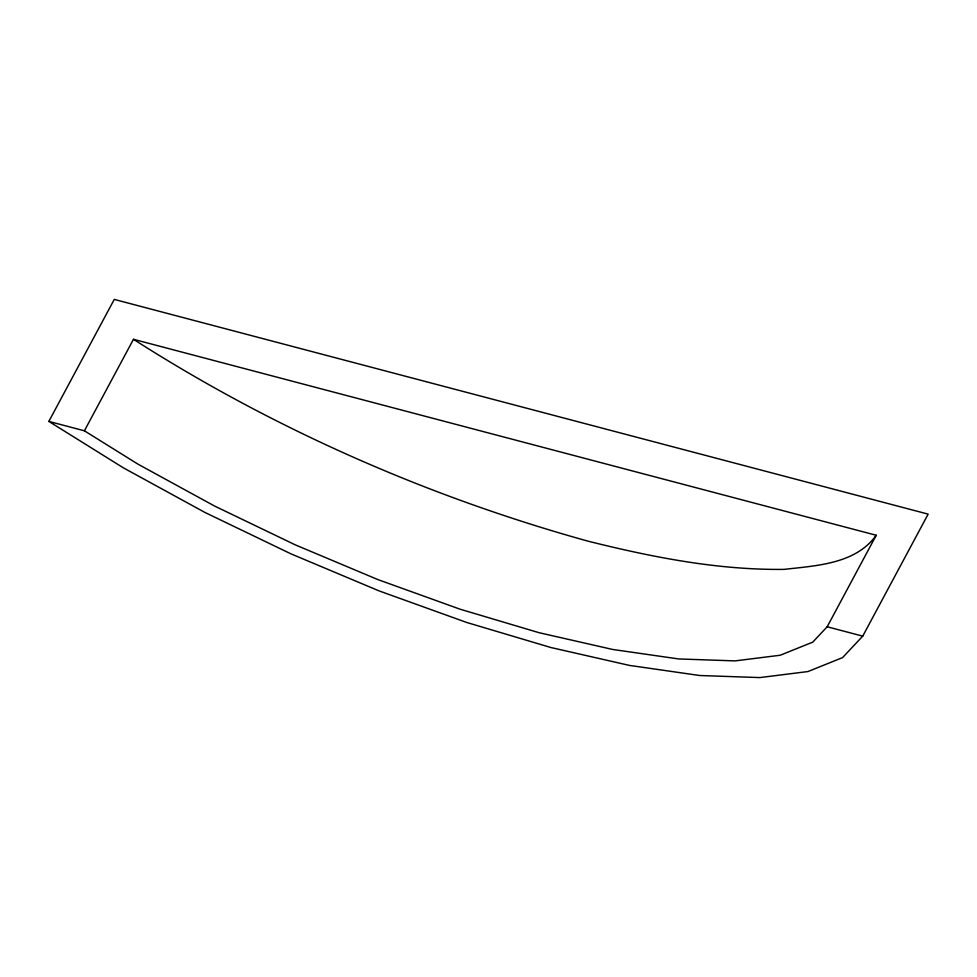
<?xml version="1.0" encoding="UTF-8"?>
<svg xmlns="http://www.w3.org/2000/svg" width="977" height="977" viewBox="0 0 977 977"><rect width="100%" height="100%" fill="white"/><g stroke="black" fill="none" stroke-linecap="round" stroke-linejoin="round"><path stroke-width="1.47" d="M48.85 421.417L114.272 299.414L928.15 514.134L862.728 636.149L842.577 657.606L807.93 671.553L759.837 677.586L699.727 675.51L629.408 665.398L550.967 647.543L466.75 622.483L379.271 590.963L291.146 553.935L205.011 512.485L123.432 467.873L48.85 421.417L84.401 430.796L137.842 464.087L214.403 505.952L295.237 544.848L377.94 579.605L460.033 609.184L539.072 632.705L612.689 649.461L678.685 658.95L735.095 660.892L780.22 655.237L812.73 642.145L827.177 626.77L876.235 535.262L133.47 339.3L84.401 430.796M876.235 535.262C855.51 564.144 816.357 565.634 784.152 569.383C717.729 570.165 652.306 557.195 588.13 541.197C427.828 496.682 273.682 428.952 133.47 339.3M827.177 626.77L862.728 636.149"/></g></svg>
